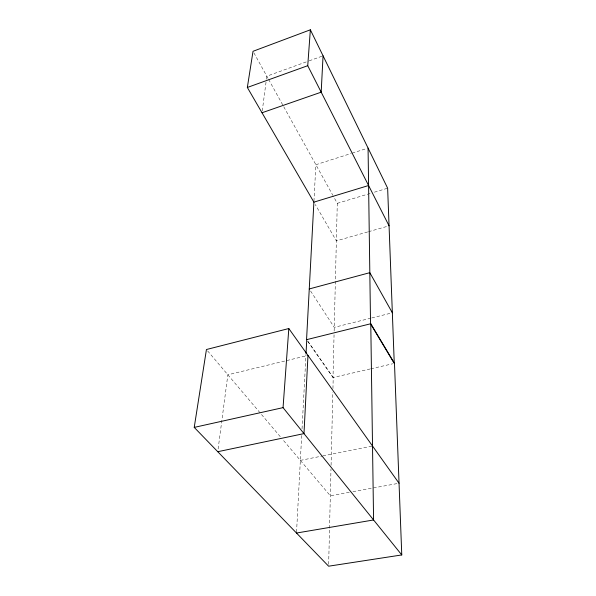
<?xml version="1.0" encoding="UTF-8"?>
<svg xmlns="http://www.w3.org/2000/svg" width="596" height="596" viewBox="0 0 596 596"><rect width="100%" height="100%" fill="white"/><g stroke="black" fill="none" stroke-linecap="round" stroke-linejoin="round"><path stroke-width="0.45" stroke-dasharray="2.98 2.23" d="M370.161 368.961L333.008 377.514L334.058 334.781M334.147 331.063L337.284 203.333L333.276 196.091M328.657 564.345L329.521 529.136M329.543 528.205L330.981 468.97M331.078 465.267L332.851 392.25M332.948 388.555L333.216 377.462L307.827 341.143M296.547 532.109L301.688 435.303M302.038 428.807L305.979 354.486M313.936 201.225L315.88 164.712L351.26 153.433M262.255 110.931L266.337 79.849M266.457 78.933L266.822 76.191L308.348 61.142M218.121 448.959L227.851 374.787L307.968 355.432M309.212 60.829L323.054 55.815M352.147 153.157L366.294 148.642M337.284 203.333L370.854 193.246M374.392 192.188L387.638 188.202M367.628 231.948L336.368 240.866L315.262 204.51M368.522 231.695L387.273 226.346M370.891 318.167L334.237 327.353L309.756 289.716M371.785 317.944L392.354 312.796M370.839 368.805L392.682 363.776M300.362 460.388L322.004 456.074M322.905 455.895L372.522 446.017M349.316 492.311L330.333 495.775L282.981 439.87M352.936 491.648L397.241 483.572M207.631 350.917L280.582 437.039M307.611 341.195L333.008 377.514M253.911 52.902L268.17 78.627M268.617 79.439L332.829 195.287"/><path stroke-width="0.89" d="M323.054 55.815L321.184 92.179L262.017 112.756M307.968 355.432L303.982 433.612L217.763 451.708M306.031 353.562L306.769 339.623M368.067 148.076L370.541 323.799L394.261 363.411L387.638 188.202L310.36 29.8L253.024 51.293L247.34 87.47L313.891 202.141L306.553 339.683L370.772 323.74L394.485 363.359L401.771 554.943L328.612 566.2L194.229 427.399L206.44 349.517L288.814 328.538L399.044 483.244M389.061 225.832L307.737 65.694L310.36 29.8M401.771 554.943L283.048 407.634L288.814 328.538M247.34 87.47L307.737 65.694M313.891 202.141L368.589 185.52M309.257 288.948L369.818 272.677L392.354 312.796M194.229 427.399L283.048 407.634M296.503 533.033L373.58 519.965L370.772 323.74"/></g></svg>
